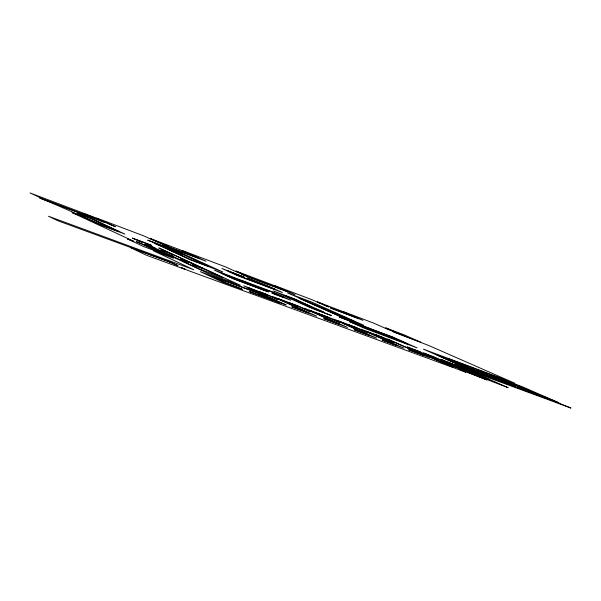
<?xml version="1.0" encoding="UTF-8"?>
<svg xmlns="http://www.w3.org/2000/svg" width="601" height="601" viewBox="0 0 601 601"><rect width="100%" height="100%" fill="white"/><g stroke="black" fill="none" stroke-linecap="round" stroke-linejoin="round"><path stroke-width="0.9" d="M172.87 254.433L158.814 247.988L240.46 285.325L207.991 273.32L145.021 243.976L155.05 247.905L153.623 247.236M163.104 250.917L161.677 250.249L174.305 255.102L192.17 263.373L180.878 259.166L181.908 259.647L193.206 263.854L203.476 268.609L192.132 264.387L195.31 265.867L206.128 269.887L223.076 277.737L199.735 269.09L182.937 261.27L187.136 262.825L183.974 261.352L168.603 254.689L173.787 256.619L172.757 256.139L149.912 245.982M308.178 312.836L291.808 306.818L316.637 316.103L278.503 298.892L297.367 306.645L288.555 302.611L297.397 305.886L309.613 311.295L297.442 305.736L272.937 296.669L308.178 312.836M339.31 324.277L323.759 318.568L347.438 327.417L309.245 310.266L327.673 317.839L318.808 313.805L327.229 316.922L339.415 322.301L327.169 316.742L303.836 308.103L339.31 324.277M368.901 335.155L354.117 329.724L376.729 338.183L338.513 321.099L356.543 328.499L347.633 324.472L355.664 327.44L367.804 332.781L355.514 327.229L333.27 318.996L368.901 335.155M396.39 345.259L382.296 340.083L403.94 348.182L365.754 331.174L383.4 338.423L374.468 334.396L382.138 337.236L394.226 342.54L381.905 336.996L360.653 329.13L396.39 345.259M423.269 355.138L408.582 349.744L429.339 357.512L387.465 339.054L423.269 355.138M169.677 262.059L130.89 247.807L146.201 255.147L185.273 269.451L181.262 267.55L187.97 270.442L453.567 367.714L407.162 346.905L417.635 350.781L422.022 352.742L413.758 349.692L437.498 359.766L430.504 357.197L437.077 360.134L459.164 368.255L423.382 352.9L433.967 356.814L464.333 370.374L439.759 361.336L455.791 368.526L465.85 372.214L459.577 369.405L486.96 379.945L467.939 372.199L508.13 387.69L492.151 380.591L471.026 372.83L440.811 359.353L449.21 362.456L454.003 364.597L447.85 362.32L470.831 372.567L489.725 379.509L454.491 364.409L473.37 372.064L570.95 408.064L554.768 401.483L543.582 396.57L558.953 402.805L523.11 387.089L448.571 358.774L469.757 368.143L485.353 373.935L477.697 370.554L488.012 374.919L502.691 380.373L495.051 377.007L519.993 386.796L512.368 383.446L515.042 384.445L550.794 400.011L491.055 377.931L479.02 372.605L492.888 378.375L508.454 384.129L500.641 380.681L511.105 385.113L525.74 390.522L517.949 387.089L542.981 396.9L521.262 387.36L506.801 381.988L514.561 385.406L511.721 384.355L489.289 375.482L497.057 378.915L494.405 377.931L471.034 368.706L478.787 372.139L475.917 371.072L453.259 361.051L436.927 354.966L473.798 371.32L480.349 373.739L468.945 368.871L485.939 376.046L474.354 371.764L423.472 349.189L514.884 383.28L429.061 345.643L393.437 331.835L420.79 342.187L403.729 334.704L385.699 327.868L397.524 333.067L388.223 329.543L373.221 322.94L342.66 311.348L363.012 320.341L332.766 308.899L330.302 307.802L357.452 318.079L341.691 311.108L317.456 301.905L328.86 306.968L325.599 305.729L312.265 299.816L274.897 285.64L294.993 294.61L245.231 275.776L241.692 274.184L287.316 291.455L273.643 285.355L235.9 271.036L245.351 275.288L237.62 272.358L225.413 266.867L182.561 250.609L206.038 261.255L167.01 246.493L163.096 244.712L198.105 257.949L180.939 250.166L149.837 238.364L168.926 246.523L158.093 242.421L143.924 235.953L96.656 218.013L115.347 226.645L111.087 225.029L94.62 217.419L30.05 192.936L42.709 198.878L92.329 217.66L83.486 213.558L92.186 216.856L104.326 222.475L39.741 198.037C66.426 208.66 92.096 221.694 119.051 231.685L91.45 218.832L77.491 213.182L90.548 218.118L124.88 234.097L100.442 224.917L82.75 216.63L72.045 212.596L133.97 241.384L127.329 238.905L143.354 246.44L164.005 254.118L136.142 241.61L144.465 244.72L173.404 258.242L153.638 250.902L193.815 269.766L48.516 216.247L57.163 220.484L170.346 262.096L177.934 265.687L169.677 262.059M286.031 304.857L280.366 302.776L243.683 285.843L265.68 293.987L277.76 299.538L265.522 294.092L258.145 291.365L266.889 295.392L247.394 287.383L286.031 304.857M238.492 287.541L228.185 283.755L212.085 276.227L256.597 292.634L272.929 300.184L249.265 291.493L280.036 303.167L257.423 292.717L200.283 271.644L222.475 282.042L242.353 289.336L238.492 287.541M392.13 337.138L339.242 317.012L392.183 336.793L417.056 347.859L364.003 328.123L349.587 321.655L407.643 344.05L392.13 337.138M246.988 283.101L221.438 273.102L233.646 278.706L268.482 291.921L233.165 278.759L214.587 270.232L271.832 291.628L290.719 300.207L274.687 294.235L271.907 292.965L283.875 297.427L271.487 291.801L257.393 286.985L241.542 280.614L246.988 283.101M323.293 311.896L315.841 309.117L294.851 299.298L284.649 295.474L315.367 309.357L331.376 315.54L310.462 307.757L273.395 290.982L294.152 298.757L323.293 311.896M208.945 266.483L190.412 259.534L170.015 250.166L182.201 254.749L169.309 248.837L162.863 246.41L175.402 251.962L154.172 243.135L190.998 260.068L222.806 271.99L178.91 251.932L147.681 240.145L171.195 249.205L208.945 266.483M149.807 244.615L132.355 238.071L138.493 240.933L141.633 242.105L137.366 240.122L151.715 245.493L149.807 244.615M354.65 321.588L337.867 315.3L299.05 298.119L339.227 316.118L363.89 325.351L311.934 302.16L287.488 292.942L354.65 321.588M244.014 277.031L228.034 271.006L236.922 275.033L274.995 289.366L247.199 278L265.432 284.882L282.387 292.507L238.627 276.047L221.889 268.459L244.014 277.031"/></g></svg>
